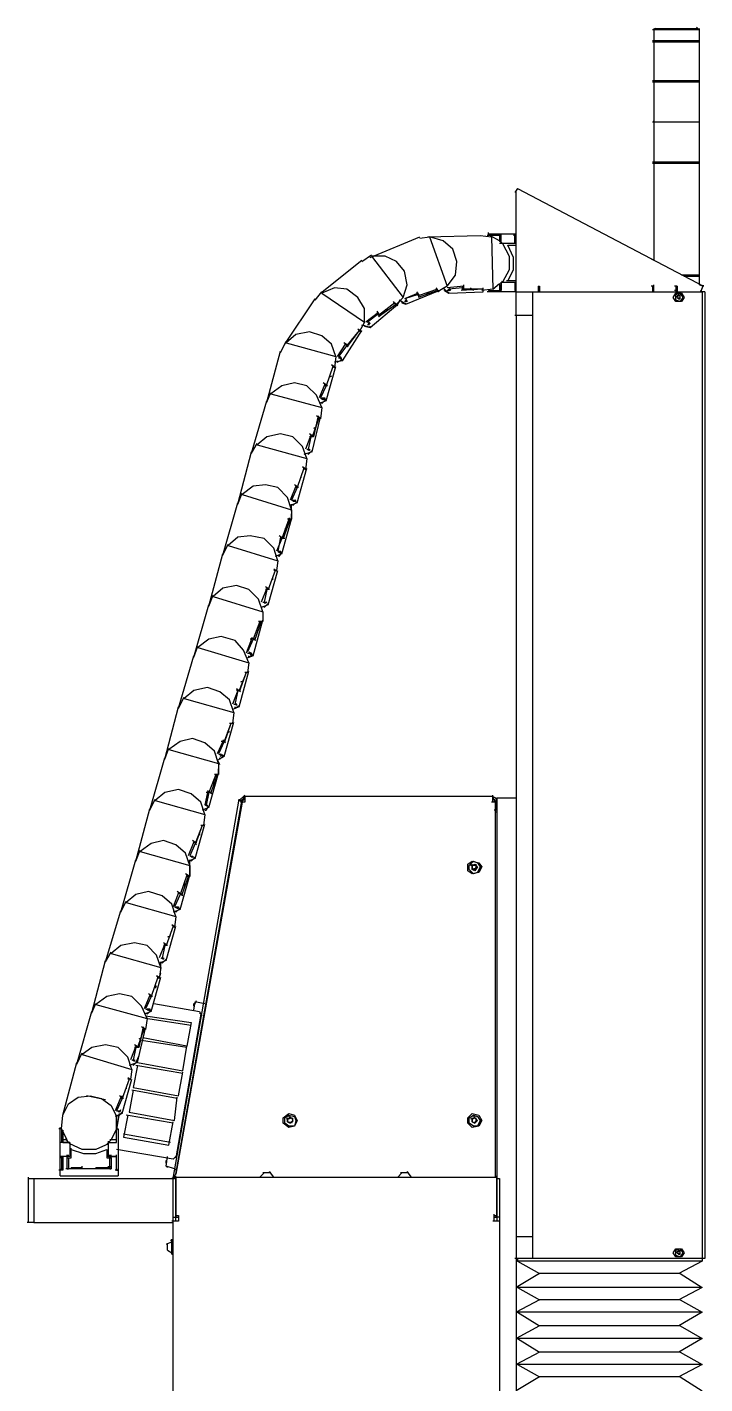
# Model space of a CAD drawing. Header units: inches. Extents: x 13215 to 16529, y 27038 to 34809.
# Drawn here: x 15402 to 15991, y 33630 to 34809 of the extents above; entities that cross this region are included whole.
import ezdxf

# ---------------------------------------------------------------- set-up
doc = ezdxf.new("R2010")
doc.units = ezdxf.units.IN
doc.header["$MEASUREMENT"] = 0
doc.layers.add('MAQUINAS', color=181, linetype='Continuous')

msp = doc.modelspace()

# ---------------------------------------------------------------- linework, layer by layer
at = {"layer": 'MAQUINAS'}
for points in [[(15948.3, 34807.6), (15945.9, 34806.4)], [(15986.7, 34806.4), (15945.9, 34806.4)], [(15947.1, 34806.4), (15947.1, 34796.8)], [(15948.3, 34807.6), (15985.5, 34807.6)], [(15986.7, 34806.4), (15984.3, 34808.8)], [(15986.7, 34796.8), (15986.7, 34807.6)], [(15986.7, 34796.8), (15945.9, 34796.8)], [(15986.7, 34795.6), (15945.9, 34795.6)], [(15947.1, 34796.8), (15947.1, 34795.6)], [(15947.1, 34795.6), (15947.1, 34762.1)], [(15986.7, 34795.6), (15986.7, 34798)], [(15986.7, 34762.1), (15986.7, 34796.8)], [(15986.7, 34762.1), (15945.9, 34762.1)], [(15986.7, 34760.9), (15945.9, 34760.9)], [(15947.1, 34762.1), (15947.1, 34760.9)], [(15947.1, 34760.9), (15947.1, 34726.1)], [(15986.7, 34760.9), (15986.7, 34763.2)], [(15986.7, 34726.1), (15986.7, 34762.1)], [(15986.7, 34726.1), (15945.9, 34726.1)], [(15986.7, 34726.1), (15945.9, 34726.1)], [(15947.1, 34726.1), (15947.1, 34727.3)], [(15947.1, 34726.1), (15947.1, 34691.4)], [(15986.7, 34691.4), (15986.7, 34727.3)], [(15986.7, 34726.1), (15986.7, 34727.3)], [(15986.7, 34691.4), (15945.9, 34691.4)], [(15986.7, 34690.2), (15945.9, 34690.2)], [(15947.1, 34691.4), (15947.1, 34690.2)], [(15947.1, 34690.2), (15947.1, 34606.3)], [(15986.7, 34690.2), (15986.7, 34692.6)], [(15986.7, 34593.2), (15986.7, 34691.4)], [(15828.6, 34668.6), (15826.2, 34665)], [(15827.4, 34665), (15827.4, 34666.2)], [(15827.4, 34665), (15827.4, 34666.2)], [(15827.4, 34665), (15827.4, 34666.2)], [(15827.4, 34583.6), (15827.4, 34666.2)], [(15828.6, 34668.6), (15990.3, 34583.6)], [(15750.7, 34626.7), (15796.2, 34627.9)], [(15796.2, 34627.9), (15805.8, 34626.7)], [(15813, 34627.9), (15802.2, 34627.9)], [(15814.2, 34627.9), (15802.2, 34627.9)], [(15803.4, 34627.9), (15803.4, 34630.3)], [(15803.4, 34629.1), (15827.4, 34629.1)], [(15813, 34623.1), (15804.6, 34627.9)], [(15814.2, 34627.9), (15811.8, 34627.9)], [(15813, 34627.9), (15813, 34623.1)], [(15814.2, 34621.9), (15814.2, 34629.1)], [(15814.2, 34620.7), (15814.2, 34629.1)], [(15827.4, 34627.9), (15825, 34627.9)], [(15826.2, 34620.7), (15826.2, 34629.1)], [(15700.4, 34608.7), (15743.5, 34626.7)], [(15743.5, 34625.5), (15751.9, 34626.7)], [(15751.9, 34626.7), (15767.5, 34583.6)], [(15767.5, 34583.6), (15774.7, 34593.2), (15775.9, 34605.1), (15772.3, 34615.9), (15763.9, 34623.1), (15751.9, 34626.7)], [(15805.8, 34626.7), (15807, 34581.2)], [(15815.4, 34620.7), (15813, 34623.1)], [(15813, 34623.1), (15814.2, 34621.9)], [(15826.2, 34620.7), (15813, 34620.7)], [(15827.4, 34620.7), (15814.2, 34620.7)], [(15815.4, 34620.7), (15821.4, 34609.9), (15821.4, 34598), (15815.4, 34587.2)], [(15820.2, 34619.5), (15827.4, 34619.5)], [(15820.2, 34588.4), (15825, 34598), (15825, 34608.7), (15820.2, 34619.5)], [(15657.3, 34577.6), (15693.2, 34606.3)], [(15693.2, 34605.1), (15701.6, 34611.1)], [(15701.6, 34609.9), (15729.1, 34574)], [(15729.1, 34574), (15732.7, 34584.8), (15730.3, 34596.8), (15723.2, 34605.1), (15713.6, 34609.9), (15701.6, 34609.9)], [(15944.7, 34607.5), (15947.1, 34606.3)], [(15986.7, 34593.2), (15971.1, 34593.2)], [(15986.7, 34592), (15973.5, 34592)], [(15986.7, 34592), (15986.7, 34594.4)], [(15986.7, 34584.8), (15986.7, 34593.2)], [(15695.6, 34552.4), (15695.6, 34564.4), (15689.6, 34574), (15680, 34581.2), (15669.3, 34582.4), (15658.5, 34577.6)], [(15759.1, 34581.2), (15742.3, 34575.2)], [(15760.3, 34578.8), (15757.9, 34582.4)], [(15760.3, 34578.8), (15757.9, 34581.2)], [(15767.5, 34583.6), (15759.1, 34578.8)], [(15768.7, 34577.6), (15763.9, 34582.4)], [(15765.1, 34580), (15765.1, 34581.2)], [(15781.9, 34583.6), (15767.5, 34582.4)], [(15780.7, 34582.4), (15768.7, 34581.2)], [(15768.7, 34582.4), (15769.9, 34580)], [(15768.7, 34580), (15768.7, 34581.2)], [(15768.7, 34580), (15768.7, 34581.2)], [(15769.9, 34581.2), (15769.9, 34580)], [(15798.6, 34581.2), (15779.5, 34580)], [(15780.7, 34580), (15780.7, 34583.6)], [(15798.6, 34581.2), (15780.7, 34581.2)], [(15781.9, 34581.2), (15781.9, 34584.8)], [(15790.2, 34580), (15787.8, 34582.4)], [(15807, 34581.2), (15797.4, 34580)], [(15798.6, 34580), (15798.6, 34582.4)], [(15798.6, 34578.8), (15798.6, 34582.4)], [(15798.6, 34580), (15798.6, 34581.2)], [(15807, 34581.2), (15813, 34586)], [(15814.2, 34586), (15811.8, 34584.8)], [(15813, 34584.8), (15813, 34580)], [(15814.2, 34586), (15815.4, 34588.4)], [(15814.2, 34580), (15814.2, 34587.2)], [(15814.2, 34587.2), (15814.2, 34580)], [(15814.2, 34587.2), (15826.2, 34587.2)], [(15815.4, 34587.2), (15827.4, 34587.2)], [(15827.4, 34588.4), (15819, 34588.4)], [(15826.2, 34587.2), (15826.2, 34580)], [(15827.4, 34578.8), (15827.4, 34584.8)], [(15846.5, 34583.6), (15847.7, 34583.6)], [(15846.5, 34583.6), (15846.5, 34578.8)], [(15847.7, 34583.6), (15847.7, 34578.8)], [(15947.1, 34583.6), (15944.7, 34583.6)], [(15945.9, 34583.6), (15945.9, 34578.8)], [(15947.1, 34578.8), (15947.1, 34584.8)], [(15967.5, 34583.6), (15965.1, 34583.6)], [(15966.3, 34583.6), (15966.3, 34578.8)], [(15967.5, 34583.6), (15967.5, 34578.8)], [(15986.7, 34584.8), (15990.3, 34583.6)], [(15987.9, 34578.8), (15990.3, 34584.8)], [(15626.1, 34533.3), (15652.5, 34572.8)], [(15652.5, 34571.6), (15658.5, 34578.8)], [(15658.5, 34577.6), (15695.6, 34552.4)], [(15722, 34569.2), (15707.6, 34558.4)], [(15723.2, 34566.8), (15720.8, 34570.4)], [(15729.1, 34574), (15722, 34566.8)], [(15724.4, 34566.8), (15722, 34569.2)], [(15723.2, 34566.8), (15726.8, 34571.6)], [(15731.5, 34568), (15725.6, 34571.6)], [(15728, 34570.4), (15728, 34569.2)], [(15728, 34569.2), (15731.5, 34568)], [(15742.3, 34577.6), (15730.3, 34572.8)], [(15742.3, 34576.4), (15730.3, 34572.8)], [(15732.7, 34570.4), (15730.3, 34570.4)], [(15731.5, 34568), (15760.3, 34580)], [(15731.5, 34572.8), (15732.7, 34570.4)], [(15731.5, 34572.8), (15731.5, 34571.6)], [(15731.5, 34570.4), (15731.5, 34571.6)], [(15731.5, 34571.6), (15731.5, 34570.4)], [(15731.5, 34570.4), (15731.5, 34571.6)], [(15731.5, 34568), (15731.5, 34569.2)], [(15743.5, 34575.2), (15741.1, 34578.8)], [(15743.5, 34574), (15741.1, 34577.6)], [(15759.1, 34580), (15742.3, 34574)], [(15751.9, 34577.6), (15749.5, 34577.6)], [(15765.1, 34580), (15768.7, 34577.6)], [(15769.9, 34580), (15767.5, 34580)], [(15769.9, 34580), (15767.5, 34580)], [(15768.7, 34577.6), (15768.7, 34578.8)], [(15768.7, 34577.6), (15798.6, 34578.8)], [(15827.4, 34578.8), (15802.2, 34578.8)], [(15803.4, 34580), (15813, 34580)], [(15803.4, 34580), (15814.2, 34580)], [(15803.4, 34580), (15803.4, 34578.8)], [(15813, 34580), (15814.2, 34580)], [(15826.2, 34580), (15827.4, 34580)], [(15827.4, 34558.4), (15827.4, 34580)], [(15827.4, 34578.8), (15839.3, 34578.8)], [(15839.3, 34578.8), (15989.1, 34578.8)], [(15839.3, 34578.8), (15841.7, 34578.8)], [(15841.7, 34578.8), (15841.7, 34558.4)], [(15847.7, 34578.8), (15945.9, 34578.8)], [(15973.5, 34574), (15971.1, 34570.4), (15966.3, 34570.4), (15963.9, 34574), (15966.3, 34577.6), (15971.1, 34577.6), (15973.5, 34574)], [(15967.5, 34580), (15965.1, 34580)], [(15966.3, 34580), (15967.5, 34580)], [(15972.3, 34574), (15969.9, 34570.4), (15966.3, 34571.6), (15966.3, 34576.4), (15969.9, 34577.6), (15972.3, 34574)], [(15968.7, 34575.2), (15966.3, 34574)], [(15968.7, 34575.2), (15966.3, 34574)], [(15967.5, 34578.8), (15987.9, 34578.8)], [(15967.5, 34574), (15967.5, 34575.2)], [(15969.9, 34575.2), (15967.5, 34575.2)], [(15969.9, 34575.2), (15967.5, 34575.2)], [(15967.5, 34574), (15968.7, 34572.8)], [(15967.5, 34574), (15968.7, 34572.8)], [(15968.7, 34575.2), (15968.7, 34576.4)], [(15968.7, 34572.8), (15968.7, 34574)], [(15968.7, 34572.8), (15969.9, 34572.8)], [(15968.7, 34572.8), (15969.9, 34572.8)], [(15969.9, 34575.2), (15969.9, 34576.4)], [(15969.9, 34574), (15969.9, 34576.4)], [(15969.9, 34574), (15969.9, 34576.4)], [(15969.9, 34574), (15969.9, 34575.2)], [(15969.9, 34572.8), (15969.9, 34575.2)], [(15969.9, 34572.8), (15969.9, 34575.2)], [(15969.9, 34572.8), (15969.9, 34574)], [(15987.9, 34578.8), (15987.9, 34580)], [(15991.5, 34578.8), (15987.9, 34578.8)], [(15989.1, 34578.8), (15989.1, 33739.2)], [(15989.1, 34578.8), (15989.1, 33739.2)], [(15991.5, 34578.8), (15991.5, 33739.2)], [(15707.6, 34560.8), (15696.8, 34552.4)], [(15707.6, 34559.6), (15698, 34552.4)], [(15700.4, 34547.7), (15724.4, 34568)], [(15708.8, 34558.4), (15706.4, 34562)], [(15708.8, 34557.2), (15706.4, 34560.8)], [(15723.2, 34568), (15707.6, 34557.2)], [(15716, 34563.2), (15713.6, 34563.2)], [(15714.8, 34563.2), (15716, 34563.2)], [(15841.7, 34558.4), (15826.2, 34558.4)], [(15827.4, 34558.4), (15827.4, 34139.2)], [(15841.7, 34558.4), (15841.7, 33758.3)], [(15676.4, 34518.9), (15693.2, 34545.3)], [(15690.8, 34545.3), (15680, 34532.1)], [(15690.8, 34545.3), (15680, 34530.9)], [(15692, 34544.1), (15689.6, 34546.5)], [(15693.2, 34544.1), (15689.6, 34546.5)], [(15695.6, 34552.4), (15690.8, 34544.1)], [(15700.4, 34547.7), (15693.2, 34550)], [(15695.6, 34548.9), (15695.6, 34550)], [(15695.6, 34548.9), (15700.4, 34547.7)], [(15698, 34552.4), (15699.2, 34551.2)], [(15700.4, 34551.2), (15698, 34550)], [(15699.2, 34552.4), (15700.4, 34551.2)], [(15699.2, 34550), (15699.2, 34551.2)], [(15699.2, 34551.2), (15699.2, 34550)], [(15699.2, 34550), (15699.2, 34551.2)], [(15700.4, 34547.7), (15700.4, 34548.9)], [(15622.5, 34526.1), (15627.3, 34535.7)], [(15670.5, 34522.5), (15666.9, 34533.3), (15658.5, 34540.5), (15647.7, 34544.1), (15635.7, 34541.7), (15627.3, 34534.5)], [(15627.3, 34534.5), (15670.5, 34522.5)], [(15678.8, 34533.3), (15671.7, 34522.5)], [(15681.2, 34532.1), (15677.6, 34534.5)], [(15681.2, 34530.9), (15678.8, 34533.3)], [(15687.2, 34539.3), (15684.8, 34538.1)], [(15610.6, 34483), (15622.5, 34527.3)], [(15670.5, 34522.5), (15669.3, 34512.9)], [(15680, 34532.1), (15672.9, 34522.5)], [(15672.9, 34522.5), (15674.1, 34521.3)], [(15675.2, 34521.3), (15672.9, 34521.3)], [(15674.1, 34522.5), (15675.2, 34521.3)], [(15674.1, 34521.3), (15674.1, 34522.5)], [(15674.1, 34521.3), (15675.2, 34520.1)], [(15675.2, 34521.3), (15675.2, 34520.1)], [(15668.1, 34514.1), (15662.1, 34497.3)], [(15662.1, 34484.2), (15670.5, 34514.1)], [(15668.1, 34514.1), (15662.1, 34497.3)], [(15669.3, 34512.9), (15666.9, 34515.3)], [(15670.5, 34512.9), (15666.9, 34515.3)], [(15676.4, 34518.9), (15669.3, 34517.7)], [(15671.7, 34517.7), (15676.4, 34520.1)], [(15671.7, 34518.9), (15671.7, 34517.7)], [(15676.4, 34518.9), (15676.4, 34520.1)], [(15658.5, 34478.2), (15653.7, 34489), (15645.3, 34497.3), (15634.5, 34499.7), (15623.7, 34497.3), (15614.2, 34490.2)], [(15660.9, 34498.5), (15656.1, 34486.6)], [(15663.3, 34497.3), (15659.7, 34499.7)], [(15666.9, 34505.7), (15664.5, 34504.5)], [(15610.6, 34483), (15614.2, 34491.4)], [(15614.2, 34490.2), (15658.5, 34478.2)], [(15662.1, 34497.3), (15657.3, 34486.6)], [(15657.3, 34486.6), (15659.7, 34485.4)], [(15658.5, 34486.6), (15660.9, 34486.6)], [(15659.7, 34485.4), (15659.7, 34486.6)], [(15663.3, 34497.3), (15660.9, 34497.3)], [(15660.9, 34486.6), (15660.9, 34485.4)], [(15597.4, 34438.7), (15610.6, 34484.2)], [(15662.1, 34484.2), (15656.1, 34481.8)], [(15658.5, 34478.2), (15657.3, 34468.6)], [(15658.5, 34481.8), (15662.1, 34485.4)], [(15660.9, 34485.4), (15658.5, 34485.4)], [(15658.5, 34481.8), (15658.5, 34483)], [(15659.7, 34485.4), (15660.9, 34485.4)], [(15662.1, 34484.2), (15662.1, 34485.4)], [(15650.1, 34439.9), (15657.3, 34469.8)], [(15656.1, 34469.8), (15650.1, 34453)], [(15654.9, 34469.8), (15651.3, 34453)], [(15657.3, 34468.6), (15653.7, 34471)], [(15657.3, 34468.6), (15654.9, 34471)], [(15645.3, 34433.9), (15641.7, 34444.6), (15633.3, 34453), (15622.5, 34455.4), (15610.6, 34453), (15602.2, 34445.8)], [(15648.9, 34454.2), (15644.1, 34442.2)], [(15648.9, 34453), (15646.5, 34442.2)], [(15651.3, 34453), (15647.7, 34455.4)], [(15651.3, 34453), (15647.7, 34453)], [(15653.7, 34461.4), (15651.3, 34460.2)], [(15585.4, 34394.3), (15597.4, 34439.9)], [(15597.4, 34438.7), (15602.2, 34447)], [(15602.2, 34445.8), (15645.3, 34433.9)], [(15650.1, 34439.9), (15642.9, 34437.5)], [(15645.3, 34442.2), (15647.7, 34441.1)], [(15646.5, 34442.2), (15647.7, 34442.2)], [(15646.5, 34437.5), (15650.1, 34441.1)], [(15647.7, 34441.1), (15647.7, 34442.2)], [(15647.7, 34441.1), (15647.7, 34442.2)], [(15647.7, 34442.2), (15647.7, 34441.1)], [(15647.7, 34441.1), (15647.7, 34442.2)], [(15650.1, 34439.9), (15650.1, 34441.1)], [(15645.3, 34433.9), (15644.1, 34424.3)], [(15646.5, 34438.7), (15646.5, 34437.5)], [(15642.9, 34425.5), (15636.9, 34408.7)], [(15636.9, 34395.5), (15645.3, 34425.5)], [(15642.9, 34425.5), (15636.9, 34408.7)], [(15640.5, 34417.1), (15640.5, 34418.3)], [(15644.1, 34424.3), (15641.7, 34426.7)], [(15645.3, 34424.3), (15641.7, 34426.7)], [(15585.4, 34394.3), (15589, 34403.9)], [(15632.1, 34389.5), (15628.5, 34400.3), (15620.2, 34408.7), (15609.4, 34411.1), (15598.6, 34409.9), (15589, 34402.7)], [(15635.7, 34409.9), (15630.9, 34397.9)], [(15636.9, 34408.7), (15632.1, 34397.9)], [(15638.1, 34408.7), (15634.5, 34411.1)], [(15638.1, 34408.7), (15635.7, 34408.7)], [(15572.2, 34350), (15585.4, 34395.5)], [(15589, 34402.7), (15632.1, 34389.5)], [(15636.9, 34395.5), (15630.9, 34393.1)], [(15632.1, 34397.9), (15634.5, 34397.9)], [(15632.1, 34388.3), (15632.1, 34394.3)], [(15633.3, 34397.9), (15635.7, 34397.9)], [(15635.7, 34397.9), (15633.3, 34396.7)], [(15633.3, 34393.1), (15636.9, 34396.7)], [(15635.7, 34396.7), (15633.3, 34396.7)], [(15633.3, 34394.3), (15633.3, 34393.1)], [(15634.5, 34396.7), (15634.5, 34397.9)], [(15634.5, 34397.9), (15634.5, 34396.7)], [(15636.9, 34395.5), (15636.9, 34396.7)], [(15629.7, 34381.2), (15623.7, 34364.4)], [(15623.7, 34351.2), (15632.1, 34381.2)], [(15630.9, 34381.2), (15624.9, 34364.4)], [(15632.1, 34381.2), (15628.5, 34381.2)], [(15632.1, 34380), (15629.7, 34382.4)], [(15632.1, 34389.5), (15632.1, 34381.2)], [(15632.1, 34381.2), (15632.1, 34386)], [(15628.5, 34374), (15626.1, 34372.8)], [(15627.3, 34372.8), (15628.5, 34375.2)], [(15572.2, 34350), (15577, 34359.6)], [(15620.2, 34345.2), (15616.6, 34356), (15608.2, 34364.4), (15596.2, 34366.8), (15585.4, 34365.6), (15577, 34358.4)], [(15577, 34358.4), (15620.2, 34345.2)], [(15623.7, 34364.4), (15619, 34353.6)], [(15622.5, 34365.6), (15620.2, 34353.6)], [(15624.9, 34364.4), (15621.4, 34366.8)], [(15626.1, 34364.4), (15622.5, 34364.4)], [(15560.3, 34305.7), (15572.2, 34351.2)], [(15623.7, 34351.2), (15617.8, 34348.8)], [(15620.2, 34345.2), (15619, 34336.8)], [(15620.2, 34353.6), (15622.5, 34353.6)], [(15622.5, 34353.6), (15620.2, 34352.4)], [(15620.2, 34353.6), (15622.5, 34353.6)], [(15620.2, 34350), (15621.4, 34348.8)], [(15621.4, 34352.4), (15622.5, 34352.4)], [(15621.4, 34348.8), (15623.7, 34352.4)], [(15622.5, 34353.6), (15622.5, 34352.4)], [(15622.5, 34352.4), (15622.5, 34353.6)], [(15623.7, 34351.2), (15623.7, 34352.4)], [(15617.8, 34336.8), (15611.8, 34320.1)], [(15611.8, 34306.9), (15620.2, 34336.8)], [(15617.8, 34336.8), (15611.8, 34320.1)], [(15620.2, 34335.6), (15616.6, 34338)], [(15619, 34336.8), (15616.6, 34336.8)], [(15607, 34300.9), (15603.4, 34311.7), (15595, 34320.1), (15584.2, 34323.7), (15572.2, 34321.3), (15563.9, 34314.1)], [(15610.6, 34321.3), (15605.8, 34309.3)], [(15613, 34320.1), (15609.4, 34322.5)], [(15615.4, 34329.7), (15615.4, 34328.5)], [(15560.3, 34305.7), (15563.9, 34315.3)], [(15563.9, 34314.1), (15607, 34300.9)], [(15607, 34309.3), (15609.4, 34309.3)], [(15610.6, 34320.1), (15608.2, 34309.3)], [(15608.2, 34309.3), (15610.6, 34309.3)], [(15610.6, 34309.3), (15608.2, 34308.1)], [(15613, 34320.1), (15609.4, 34320.1)], [(15609.4, 34308.1), (15609.4, 34309.3)], [(15609.4, 34309.3), (15609.4, 34308.1)], [(15609.4, 34308.1), (15609.4, 34309.3)], [(15547.1, 34261.4), (15560.3, 34306.9)], [(15611.8, 34306.9), (15605.8, 34304.5)], [(15607, 34300.9), (15607, 34292.5)], [(15608.2, 34304.5), (15611.8, 34308.1)], [(15608.2, 34305.7), (15608.2, 34304.5)], [(15611.8, 34306.9), (15611.8, 34308.1)], [(15598.6, 34262.6), (15607, 34293.7)], [(15604.6, 34292.5), (15598.6, 34277)], [(15605.8, 34292.5), (15599.8, 34275.8)], [(15607, 34292.5), (15603.4, 34292.5)], [(15607, 34292.5), (15604.6, 34292.5)], [(15595, 34256.6), (15590.2, 34267.4), (15583, 34275.8), (15571, 34279.4), (15560.3, 34277), (15550.7, 34269.8)], [(15597.4, 34277), (15592.6, 34265)], [(15598.6, 34277), (15593.8, 34266.2)], [(15599.8, 34277), (15596.2, 34277)], [(15601, 34275.8), (15597.4, 34278.2)], [(15603.4, 34285.3), (15601, 34284.1)], [(15533.9, 34217.1), (15547.1, 34262.6)], [(15547.1, 34261.4), (15550.7, 34271)], [(15550.7, 34269.8), (15595, 34256.6)], [(15598.6, 34262.6), (15592.6, 34260.2)], [(15593.8, 34265), (15596.2, 34265)], [(15595, 34266.2), (15597.4, 34265)], [(15595, 34261.4), (15598.6, 34263.8)], [(15595, 34261.4), (15595, 34262.6)], [(15596.2, 34265), (15596.2, 34263.8)], [(15596.2, 34263.8), (15597.4, 34263.8)], [(15597.4, 34265), (15597.4, 34263.8)], [(15597.4, 34263.8), (15597.4, 34265)], [(15598.6, 34262.6), (15598.6, 34263.8)], [(15595, 34256.6), (15593.8, 34248.2)], [(15586.6, 34218.3), (15595, 34249.4)], [(15592.6, 34248.2), (15586.6, 34232.6)], [(15592.6, 34248.2), (15586.6, 34231.4)], [(15590.2, 34241), (15587.8, 34239.8)], [(15593.8, 34248.2), (15591.4, 34248.2)], [(15595, 34248.2), (15591.4, 34248.2)], [(15533.9, 34217.1), (15538.7, 34226.7)], [(15581.8, 34213.5), (15578.2, 34224.3), (15569.8, 34231.4), (15559.1, 34235), (15547.1, 34232.6), (15538.7, 34225.5)], [(15585.4, 34232.6), (15580.6, 34220.7)], [(15585.4, 34232.6), (15583, 34221.9)], [(15587.8, 34231.4), (15584.2, 34233.8)], [(15587.8, 34232.6), (15584.2, 34232.6)], [(15521.9, 34172.8), (15533.9, 34218.3)], [(15538.7, 34225.5), (15581.8, 34213.5)], [(15586.6, 34218.3), (15580.6, 34215.9)], [(15581.8, 34220.7), (15584.2, 34220.7)], [(15583, 34221.9), (15584.2, 34220.7)], [(15583, 34217.1), (15586.6, 34219.5)], [(15583, 34217.1), (15583, 34218.3)], [(15584.2, 34219.5), (15584.2, 34220.7)], [(15584.2, 34220.7), (15584.2, 34219.5)], [(15584.2, 34220.7), (15584.2, 34219.5)], [(15584.2, 34220.7), (15584.2, 34219.5)], [(15586.6, 34218.3), (15586.6, 34219.5)], [(15573.4, 34175.1), (15581.8, 34205.1)], [(15579.4, 34203.9), (15573.4, 34188.3)], [(15579.4, 34203.9), (15573.4, 34187.1)], [(15580.6, 34203.9), (15578.2, 34203.9)], [(15581.8, 34203.9), (15578.2, 34203.9)], [(15581.8, 34213.5), (15580.6, 34203.9)], [(15578.2, 34196.7), (15575.8, 34195.5)], [(15521.9, 34172.8), (15525.5, 34182.3)], [(15568.6, 34169.2), (15565.1, 34179.9), (15556.7, 34187.1), (15545.9, 34190.7), (15535.1, 34188.3), (15525.5, 34181.1)], [(15525.5, 34181.1), (15568.6, 34169.2)], [(15572.2, 34188.3), (15567.5, 34177.5)], [(15573.4, 34188.3), (15568.6, 34177.5)], [(15574.6, 34188.3), (15571, 34188.3)], [(15574.6, 34187.1), (15572.2, 34189.5)], [(15508.8, 34128.4), (15521.9, 34174)], [(15573.4, 34175.1), (15567.5, 34171.6)], [(15569.8, 34168), (15567.5, 34172.8)], [(15568.6, 34177.5), (15571, 34176.3)], [(15568.6, 34169.2), (15568.6, 34159.6)], [(15569.8, 34177.5), (15572.2, 34176.3)], [(15569.8, 34172.8), (15573.4, 34176.3)], [(15572.2, 34176.3), (15569.8, 34175.1)], [(15569.8, 34172.8), (15569.8, 34174)], [(15571, 34176.3), (15571, 34177.5)], [(15571, 34176.3), (15572.2, 34175.1)], [(15572.2, 34176.3), (15572.2, 34175.1)], [(15573.4, 34175.1), (15573.4, 34176.3)], [(15560.3, 34130.8), (15568.6, 34160.8)], [(15566.3, 34159.6), (15560.3, 34144)], [(15567.5, 34159.6), (15561.5, 34142.8)], [(15568.6, 34159.6), (15565.1, 34159.6)], [(15568.6, 34159.6), (15566.3, 34159.6)], [(15568.6, 34159.6), (15568.6, 34164.4)], [(15556.7, 34124.8), (15553.1, 34135.6), (15544.7, 34142.8), (15533.9, 34146.4), (15521.9, 34144), (15513.6, 34136.8)], [(15562.7, 34142.8), (15559.1, 34145.2)], [(15565.1, 34152.4), (15562.7, 34151.2)], [(15563.9, 34151.2), (15565.1, 34153.6)], [(15508.8, 34128.4), (15513.6, 34138)], [(15513.6, 34136.8), (15556.7, 34124.8)], [(15529.1, 33808.6), (15586.6, 34138)], [(15531.5, 33812.2), (15589, 34138)], [(15589, 34135.6), (15531.5, 33812.2)], [(15559.1, 34144), (15556.7, 34133.2)], [(15556.7, 34133.2), (15559.1, 34132)], [(15560.3, 34144), (15557.9, 34133.2)], [(15561.5, 34144), (15557.9, 34144)], [(15557.9, 34133.2), (15559.1, 34132)], [(15559.1, 34132), (15559.1, 34133.2)], [(15559.1, 34132), (15559.1, 34133.2)], [(15559.1, 34132), (15559.1, 34133.2)], [(15559.1, 34132), (15559.1, 34133.2)], [(15586.6, 34136.8), (15591.4, 34141.6)], [(15586.6, 34136.8), (15589, 34136.8)], [(15591.4, 34138), (15587.8, 34135.6)], [(15591.4, 34135.6), (15587.8, 34135.6)], [(15589, 34136.8), (15591.4, 34140.4)], [(15589, 34135.6), (15589, 34136.8)], [(15807, 34140.4), (15590.2, 34140.4)], [(15591.4, 34140.4), (15591.4, 34135.6)], [(15809.4, 34135.6), (15805.8, 34135.6)], [(15807, 34135.6), (15807, 34141.6)], [(15807, 34140.4), (15809.4, 34139.2), (15810.6, 34135.6)], [(15807, 34139.2), (15809.4, 34135.6)], [(15808.2, 34138), (15808.2, 34135.6)], [(15810.6, 34135.6), (15808.2, 34135.6)], [(15809.4, 33812.2), (15809.4, 34136.8)], [(15809.4, 34135.6), (15809.4, 34128.4)], [(15810.6, 34139.2), (15815.4, 34139.2)], [(15810.6, 34139.2), (15810.6, 34135.6)], [(15810.6, 34135.6), (15810.6, 34128.4)], [(15815.4, 34139.2), (15822.6, 34139.2)], [(15822.6, 34139.2), (15827.4, 34139.2)], [(15827.4, 34139.2), (15827.4, 33539.1)], [(15496.8, 34084.1), (15508.8, 34129.6)], [(15560.3, 34130.8), (15554.3, 34128.4)], [(15556.7, 34124.8), (15555.5, 34115.3)], [(15556.7, 34128.4), (15557.9, 34128.4)], [(15557.9, 34128.4), (15560.3, 34132)], [(15560.3, 34130.8), (15560.3, 34132)], [(15810.6, 34128.4), (15808.2, 34128.4)], [(15809.4, 34127.2), (15810.6, 34127.2)], [(15810.6, 34128.4), (15810.6, 34127.2)], [(15810.6, 34127.2), (15810.6, 33808.6)], [(15548.3, 34086.5), (15556.7, 34116.5)], [(15554.3, 34115.3), (15548.3, 34099.7)], [(15554.3, 34115.3), (15548.3, 34098.5)], [(15555.5, 34115.3), (15553.1, 34115.3)], [(15556.7, 34115.3), (15553.1, 34115.3)], [(15543.5, 34080.5), (15539.9, 34091.3), (15531.5, 34098.5), (15520.7, 34102.1), (15510, 34099.7), (15500.4, 34092.5)], [(15547.1, 34100.9), (15542.3, 34088.9)], [(15548.3, 34099.7), (15543.5, 34088.9)], [(15549.5, 34099.7), (15545.9, 34102.1)], [(15549.5, 34098.5), (15547.1, 34100.9)], [(15551.9, 34108.1), (15551.9, 34106.9)], [(15483.6, 34039.8), (15496.8, 34085.3)], [(15496.8, 34084.1), (15500.4, 34093.7)], [(15500.4, 34092.5), (15543.5, 34080.5)], [(15548.3, 34086.5), (15542.3, 34084.1)], [(15543.5, 34088.9), (15545.9, 34087.7)], [(15543.5, 34070.9), (15543.5, 34085.3)], [(15544.7, 34088.9), (15547.1, 34087.7)], [(15547.1, 34087.7), (15544.7, 34087.7)], [(15544.7, 34084.1), (15548.3, 34087.7)], [(15544.7, 34084.1), (15544.7, 34085.3)], [(15545.9, 34087.7), (15545.9, 34088.9)], [(15545.9, 34087.7), (15545.9, 34088.9)], [(15545.9, 34087.7), (15545.9, 34088.9)], [(15548.3, 34086.5), (15548.3, 34087.7)], [(15543.5, 34070.9), (15539.9, 34073.3)], [(15543.5, 34080.5), (15543.5, 34070.9)], [(15797.4, 34079.3), (15795, 34074.5), (15789, 34073.3), (15785.4, 34075.7), (15785.4, 34081.7), (15789, 34084.1), (15795, 34082.9), (15797.4, 34079.3)], [(15796.2, 34079.3), (15793.8, 34074.5), (15790.2, 34073.3), (15786.6, 34076.9), (15786.6, 34080.5), (15790.2, 34084.1), (15793.8, 34082.9), (15796.2, 34079.3)], [(15791.4, 34080.5), (15787.8, 34080.5)], [(15791.4, 34080.5), (15787.8, 34080.5)], [(15789, 34080.5), (15789, 34081.7)], [(15793.8, 34079.3), (15791.4, 34075.7), (15789, 34076.9), (15789, 34080.5), (15791.4, 34081.7), (15793.8, 34079.3)], [(15789, 34080.5), (15789, 34078.1)], [(15789, 34080.5), (15789, 34078.1)], [(15789, 34078.1), (15789, 34079.3)], [(15789, 34078.1), (15791.4, 34076.9)], [(15789, 34078.1), (15791.4, 34076.9)], [(15792.6, 34080.5), (15790.2, 34080.5)], [(15792.6, 34080.5), (15790.2, 34080.5)], [(15791.4, 34080.5), (15791.4, 34081.7)], [(15791.4, 34076.9), (15792.6, 34079.3)], [(15791.4, 34076.9), (15792.6, 34079.3)], [(15791.4, 34076.9), (15791.4, 34078.1)], [(15792.6, 34080.5), (15792.6, 34081.7)], [(15792.6, 34078.1), (15792.6, 34081.7)], [(15792.6, 34078.1), (15792.6, 34081.7)], [(15792.6, 34078.1), (15792.6, 34079.3)], [(15541.1, 34072.1), (15535.1, 34055.4)], [(15535.1, 34042.2), (15543.5, 34072.1)], [(15542.3, 34070.9), (15536.3, 34054.2)], [(15539.9, 34063.8), (15537.5, 34062.6)], [(15538.7, 34062.6), (15539.9, 34065)], [(15543.5, 34070.9), (15541.1, 34070.9)], [(15531.5, 34036.2), (15527.9, 34047), (15519.5, 34054.2), (15507.6, 34057.8), (15496.8, 34055.4), (15488.4, 34048.2)], [(15533.9, 34056.6), (15529.1, 34044.6)], [(15535.1, 34055.4), (15530.3, 34044.6)], [(15536.3, 34055.4), (15532.7, 34057.8)], [(15537.5, 34054.2), (15533.9, 34056.6)], [(15470.4, 33996.7), (15483.6, 34041)], [(15483.6, 34039.8), (15488.4, 34049.4)], [(15488.4, 34048.2), (15531.5, 34036.2)], [(15535.1, 34042.2), (15529.1, 34039.8)], [(15530.3, 34044.6), (15532.7, 34043.4)], [(15531.5, 34044.6), (15533.9, 34044.6)], [(15531.5, 34039.8), (15535.1, 34043.4)], [(15531.5, 34039.8), (15531.5, 34041)], [(15532.7, 34043.4), (15532.7, 34044.6)], [(15532.7, 34043.4), (15533.9, 34043.4)], [(15533.9, 34044.6), (15533.9, 34043.4)], [(15533.9, 34043.4), (15533.9, 34044.6)], [(15535.1, 34042.2), (15535.1, 34043.4)], [(15529.1, 34027.8), (15523.1, 34011.1)], [(15523.1, 33997.9), (15531.5, 34027.8)], [(15529.1, 34027.8), (15523.1, 34011.1)], [(15530.3, 34026.6), (15527.9, 34029)], [(15531.5, 34026.6), (15527.9, 34029)], [(15531.5, 34036.2), (15530.3, 34026.6)], [(15526.7, 34019.4), (15524.3, 34018.2)], [(15470.4, 33996.7), (15475.2, 34005.1)], [(15518.3, 33991.9), (15514.7, 34002.7), (15506.4, 34011.1), (15495.6, 34013.4), (15483.6, 34011.1), (15475.2, 34003.9)], [(15475.2, 34003.9), (15518.3, 33991.9)], [(15521.9, 34012.3), (15517.1, 34000.3)], [(15521.9, 34011.1), (15519.5, 34000.3)], [(15524.3, 34011.1), (15520.7, 34013.4)], [(15524.3, 34011.1), (15520.7, 34011.1)], [(15458.5, 33952.4), (15470.4, 33997.9)], [(15523.1, 33997.9), (15517.1, 33995.5)], [(15518.3, 33991.9), (15517.1, 33982.3)], [(15518.3, 34000.3), (15520.7, 33999.1)], [(15518.3, 33990.7), (15518.3, 33996.7)], [(15519.5, 34000.3), (15520.7, 34000.3)], [(15519.5, 33995.5), (15523.1, 33999.1)], [(15519.5, 33995.5), (15519.5, 33996.7)], [(15520.7, 33999.1), (15520.7, 34000.3)], [(15520.7, 33999.1), (15520.7, 34000.3)], [(15520.7, 34000.3), (15520.7, 33999.1)], [(15520.7, 33999.1), (15520.7, 34000.3)], [(15523.1, 33997.9), (15523.1, 33999.1)], [(15515.9, 33983.5), (15510, 33966.7)], [(15510, 33953.6), (15518.3, 33983.5)], [(15515.9, 33983.5), (15510, 33966.7)], [(15517.1, 33982.3), (15514.7, 33984.7)], [(15518.3, 33982.3), (15514.7, 33984.7)], [(15517.1, 33982.3), (15518.3, 33987.1)], [(15506.4, 33947.6), (15501.6, 33958.4), (15493.2, 33966.7), (15482.4, 33969.1), (15471.6, 33966.7), (15462, 33959.6)], [(15508.8, 33967.9), (15504, 33956)], [(15511.2, 33966.7), (15507.6, 33969.1)], [(15514.7, 33975.1), (15512.4, 33973.9)], [(15513.6, 33973.9), (15514.7, 33976.3)], [(15458.5, 33952.4), (15462, 33960.7)], [(15462, 33959.6), (15506.4, 33947.6)], [(15510, 33966.7), (15505.2, 33956)], [(15505.2, 33956), (15507.6, 33954.8)], [(15506.4, 33956), (15508.8, 33956)], [(15507.6, 33960.7), (15507.6, 33961.9)], [(15507.6, 33954.8), (15507.6, 33956)], [(15511.2, 33966.7), (15508.8, 33966.7)], [(15508.8, 33956), (15508.8, 33954.8)], [(15512.4, 33960.7), (15551.9, 33953.6)], [(15547.1, 33954.8), (15548.3, 33961.9)], [(15547.1, 33958.4), (15547.1, 33960.7)], [(15548.3, 33960.7), (15549.5, 33963.1)], [(15549.5, 33961.9), (15556.7, 33960.7)], [(15557.9, 33960.7), (15557.9, 33961.9)], [(15445.3, 33908), (15458.5, 33953.6)], [(15510, 33953.6), (15504, 33951.2)], [(15505.2, 33950), (15544.7, 33944)], [(15506.4, 33947.6), (15505.2, 33938)], [(15544.7, 33941.6), (15505.2, 33947.6)], [(15506.4, 33951.2), (15510, 33954.8)], [(15508.8, 33954.8), (15506.4, 33954.8)], [(15506.4, 33951.2), (15506.4, 33952.4)], [(15507.6, 33954.8), (15508.8, 33954.8)], [(15510, 33953.6), (15510, 33954.8)], [(15553.1, 33951.2), (15531.5, 33826.6)], [(15544.7, 33944), (15541.1, 33923.6)], [(15551.9, 33953.6), (15553.1, 33951.2)], [(15554.3, 33950), (15551.9, 33952.4)], [(15498, 33909.2), (15505.2, 33939.2)], [(15504, 33939.2), (15498, 33922.4)], [(15502.8, 33939.2), (15499.2, 33922.4)], [(15505.2, 33938), (15501.6, 33940.4)], [(15505.2, 33938), (15502.8, 33940.4)], [(15493.2, 33903.3), (15489.6, 33914), (15481.2, 33922.4), (15470.4, 33924.8), (15458.5, 33922.4), (15450.1, 33916.4)], [(15496.8, 33923.6), (15492, 33911.6)], [(15496.8, 33922.4), (15494.4, 33911.6)], [(15499.2, 33922.4), (15495.6, 33924.8)], [(15499.2, 33922.4), (15495.6, 33922.4)], [(15501.6, 33930.8), (15499.2, 33929.6)], [(15541.1, 33922.4), (15501.6, 33928.4)], [(15541.1, 33923.6), (15502.8, 33930.8)], [(15537.5, 33902.1), (15541.1, 33923.6)], [(15433.3, 33863.7), (15445.3, 33909.2)], [(15445.3, 33908), (15450.1, 33917.6)], [(15450.1, 33916.4), (15493.2, 33903.3)], [(15498, 33909.2), (15490.8, 33906.8)], [(15493.2, 33911.6), (15495.6, 33910.4)], [(15494.4, 33911.6), (15495.6, 33911.6)], [(15494.4, 33906.8), (15498, 33910.4)], [(15495.6, 33910.4), (15495.6, 33911.6)], [(15495.6, 33910.4), (15495.6, 33911.6)], [(15495.6, 33911.6), (15495.6, 33910.4)], [(15495.6, 33910.4), (15495.6, 33911.6)], [(15499.2, 33915.2), (15496.8, 33909.2)], [(15498, 33909.2), (15498, 33910.4)], [(15498, 33909.2), (15537.5, 33902.1)], [(15493.2, 33903.3), (15492, 33894.9)], [(15494.4, 33908), (15494.4, 33906.8)], [(15498, 33906.8), (15494.4, 33887.7)], [(15537.5, 33899.7), (15496.8, 33906.8)], [(15533.9, 33880.5), (15537.5, 33900.9)], [(15490.8, 33894.9), (15484.8, 33878.1)], [(15484.8, 33864.9), (15493.2, 33894.9)], [(15490.8, 33894.9), (15484.8, 33878.1)], [(15488.4, 33887.7), (15488.4, 33886.5)], [(15493.2, 33893.7), (15489.6, 33896.1)], [(15492, 33894.9), (15489.6, 33894.9)], [(15494.4, 33885.3), (15490.8, 33866.1)], [(15532.7, 33878.1), (15493.2, 33885.3)], [(15494.4, 33887.7), (15533.9, 33880.5)], [(15433.3, 33863.7), (15438.1, 33873.3), (15446.5, 33879.3), (15457.3, 33880.5), (15466.8, 33878.1), (15475.2, 33872.1), (15480, 33862.5)], [(15470.4, 33876.9), (15453.7, 33880.5)], [(15483.6, 33879.3), (15478.8, 33867.3)], [(15484.8, 33878.1), (15480, 33867.3)], [(15486, 33878.1), (15482.4, 33880.5)], [(15486, 33878.1), (15483.6, 33878.1)], [(15484.8, 33878.1), (15484.8, 33880.5)], [(15530.3, 33858.9), (15532.7, 33879.3)], [(15436.9, 33842.2), (15432.1, 33851.8), (15433.3, 33863.7)], [(15480, 33862.5), (15480, 33851.8), (15475.2, 33842.2)], [(15484.8, 33864.9), (15478.8, 33862.5)], [(15480, 33867.3), (15482.4, 33867.3)], [(15480, 33849.4), (15482.4, 33864.9)], [(15480, 33850.6), (15480, 33863.7)], [(15481.2, 33867.3), (15483.6, 33867.3)], [(15483.6, 33867.3), (15481.2, 33866.1)], [(15481.2, 33862.5), (15484.8, 33866.1)], [(15481.2, 33863.7), (15481.2, 33862.5)], [(15482.4, 33866.1), (15483.6, 33868.5)], [(15482.4, 33866.1), (15482.4, 33867.3)], [(15482.4, 33867.3), (15482.4, 33866.1)], [(15482.4, 33866.1), (15482.4, 33867.3)], [(15484.8, 33864.9), (15484.8, 33866.1)], [(15489.6, 33863.7), (15486, 33844.6)], [(15529.1, 33856.5), (15488.4, 33863.7)], [(15490.8, 33866.1), (15530.3, 33858.9)], [(15636.9, 33858.9), (15634.5, 33854.1), (15629.7, 33852.9), (15624.9, 33856.5), (15624.9, 33861.3), (15629.7, 33864.9), (15634.5, 33863.7), (15636.9, 33858.9)], [(15635.7, 33858.9), (15634.5, 33854.1), (15629.7, 33854.1), (15626.1, 33856.5), (15626.1, 33861.3), (15629.7, 33863.7), (15634.5, 33862.5), (15635.7, 33858.9)], [(15630.9, 33861.3), (15627.3, 33860.1)], [(15630.9, 33861.3), (15627.3, 33860.1)], [(15628.5, 33860.1), (15628.5, 33861.3)], [(15633.3, 33858.9), (15632.1, 33856.5), (15628.5, 33857.7), (15628.5, 33860.1), (15632.1, 33861.3), (15633.3, 33858.9)], [(15633.3, 33860.1), (15629.7, 33862.5)], [(15633.3, 33860.1), (15629.7, 33862.5)], [(15630.9, 33861.3), (15630.9, 33862.5)], [(15633.3, 33860.1), (15633.3, 33861.3)], [(15633.3, 33857.7), (15633.3, 33861.3)], [(15633.3, 33857.7), (15633.3, 33861.3)], [(15797.4, 33858.9), (15795, 33854.1), (15789, 33852.9), (15785.4, 33856.5), (15785.4, 33861.3), (15789, 33864.9), (15795, 33863.7), (15797.4, 33858.9)], [(15796.2, 33858.9), (15793.8, 33854.1), (15790.2, 33854.1), (15786.6, 33856.5), (15786.6, 33861.3), (15790.2, 33863.7), (15793.8, 33862.5), (15796.2, 33858.9)], [(15791.4, 33861.3), (15787.8, 33860.1)], [(15791.4, 33861.3), (15787.8, 33860.1)], [(15789, 33860.1), (15789, 33861.3)], [(15793.8, 33858.9), (15791.4, 33856.5), (15789, 33857.7), (15789, 33860.1), (15791.4, 33861.3), (15793.8, 33858.9)], [(15792.6, 33860.1), (15790.2, 33862.5)], [(15792.6, 33860.1), (15790.2, 33862.5)], [(15791.4, 33861.3), (15791.4, 33862.5)], [(15792.6, 33860.1), (15792.6, 33861.3)], [(15792.6, 33857.7), (15792.6, 33861.3)], [(15792.6, 33857.7), (15792.6, 33861.3)], [(15432.1, 33851.8), (15429.7, 33851.8)], [(15430.9, 33815.8), (15430.9, 33852.9)], [(15432.1, 33851.8), (15432.1, 33839.8)], [(15433.3, 33850.6), (15433.3, 33842.2)], [(15480, 33839.8), (15480, 33852.9)], [(15480, 33842.2), (15480, 33851.8)], [(15480, 33851.8), (15481.2, 33851.8)], [(15481.2, 33851.8), (15481.2, 33815.8)], [(15525.5, 33837.4), (15529.1, 33857.7)], [(15628.5, 33860.1), (15628.5, 33857.7)], [(15628.5, 33860.1), (15628.5, 33857.7)], [(15628.5, 33857.7), (15628.5, 33858.9)], [(15628.5, 33857.7), (15630.9, 33856.5)], [(15628.5, 33857.7), (15630.9, 33856.5)], [(15630.9, 33856.5), (15633.3, 33858.9)], [(15630.9, 33856.5), (15633.3, 33858.9)], [(15630.9, 33856.5), (15630.9, 33857.7)], [(15633.3, 33857.7), (15633.3, 33858.9)], [(15789, 33860.1), (15789, 33857.7)], [(15789, 33860.1), (15789, 33857.7)], [(15789, 33857.7), (15789, 33858.9)], [(15789, 33857.7), (15791.4, 33856.5)], [(15789, 33857.7), (15791.4, 33856.5)], [(15791.4, 33856.5), (15792.6, 33858.9)], [(15791.4, 33856.5), (15792.6, 33858.9)], [(15791.4, 33856.5), (15791.4, 33857.7)], [(15792.6, 33857.7), (15792.6, 33858.9)], [(15439.3, 33839.8), (15430.9, 33839.8)], [(15436.9, 33842.2), (15432.1, 33842.2)], [(15433.3, 33842.2), (15433.3, 33839.8)], [(15433.3, 33839.8), (15438.1, 33839.8)], [(15438.1, 33839.8), (15435.7, 33843.4)], [(15439.3, 33838.6), (15436.9, 33841)], [(15439.3, 33839.8), (15439.3, 33827.8)], [(15472.8, 33838.6), (15462, 33833.8), (15450.1, 33833.8), (15439.3, 33838.6)], [(15439.3, 33838.6), (15439.3, 33827.8)], [(15474, 33839.8), (15471.6, 33838.6)], [(15475.2, 33842.2), (15472.8, 33839.8)], [(15472.8, 33827.8), (15472.8, 33841)], [(15472.8, 33839.8), (15472.8, 33841)], [(15472.8, 33827.8), (15472.8, 33839.8)], [(15472.8, 33839.8), (15480, 33839.8)], [(15472.8, 33839.8), (15474, 33839.8)], [(15480, 33842.2), (15474, 33842.2)], [(15474, 33839.8), (15480, 33839.8)], [(15477.6, 33839.8), (15478.8, 33839.8)], [(15480, 33839.8), (15480, 33843.4)], [(15526.7, 33839.8), (15486, 33847)], [(15486, 33844.6), (15525.5, 33837.4)], [(15439.3, 33827.8), (15430.9, 33827.8)], [(15433.3, 33826.6), (15430.9, 33826.6)], [(15439.3, 33827.8), (15432.1, 33827.8)], [(15432.1, 33827.8), (15432.1, 33815.8)], [(15433.3, 33827.8), (15433.3, 33815.8)], [(15438.1, 33827.8), (15435.7, 33827.8)], [(15436.9, 33827.8), (15436.9, 33829)], [(15436.9, 33817), (15436.9, 33827.8)], [(15436.9, 33817), (15436.9, 33827.8)], [(15436.9, 33826.6), (15436.9, 33827.8)], [(15436.9, 33826.6), (15440.5, 33826.6)], [(15438.1, 33827.8), (15438.1, 33829)], [(15438.1, 33826.6), (15438.1, 33817)], [(15440.5, 33826.6), (15440.5, 33835)], [(15440.5, 33833.8), (15451.3, 33830.2), (15462, 33830.2), (15471.6, 33833.8)], [(15471.6, 33833.8), (15471.6, 33826.6)], [(15480, 33827.8), (15471.6, 33827.8)], [(15471.6, 33826.6), (15475.2, 33826.6)], [(15475.2, 33827.8), (15472.8, 33827.8)], [(15472.8, 33827.8), (15480, 33827.8)], [(15474, 33827.8), (15474, 33829)], [(15474, 33817), (15474, 33827.8)], [(15475.2, 33827.8), (15475.2, 33829)], [(15475.2, 33826.6), (15475.2, 33827.8)], [(15475.2, 33826.6), (15475.2, 33817)], [(15475.2, 33826.6), (15475.2, 33817)], [(15529.1, 33825.4), (15480, 33833.8)], [(15480, 33815.8), (15480, 33829)], [(15480, 33815.8), (15480, 33829)], [(15480, 33826.6), (15480, 33827.8)], [(15523.1, 33819.4), (15524.3, 33827.8)], [(15529.1, 33825.4), (15531.5, 33827.8)], [(15531.5, 33827.8), (15532.7, 33827.8)], [(15433.3, 33815.8), (15429.7, 33815.8)], [(15432.1, 33815.8), (15429.7, 33815.8)], [(15430.9, 33811), (15430.9, 33817)], [(15430.9, 33815.8), (15430.9, 33817)], [(15432.1, 33818.2), (15433.3, 33818.2)], [(15432.1, 33815.8), (15432.1, 33817)], [(15475.2, 33817), (15435.7, 33817)], [(15436.9, 33818.2), (15436.9, 33819.4)], [(15436.9, 33817), (15438.1, 33817)], [(15450.1, 33817), (15439.3, 33817)], [(15440.5, 33818.2), (15450.1, 33818.2)], [(15440.5, 33818.2), (15440.5, 33817)], [(15441.7, 33817), (15441.7, 33818.2)], [(15448.9, 33817), (15448.9, 33818.2)], [(15450.1, 33817), (15450.1, 33819.4)], [(15472.8, 33817), (15460.9, 33817)], [(15462, 33818.2), (15472.8, 33818.2)], [(15462, 33818.2), (15462, 33817)], [(15463.2, 33817), (15463.2, 33818.2)], [(15471.6, 33817), (15471.6, 33818.2)], [(15472.8, 33817), (15472.8, 33819.4)], [(15474, 33817), (15475.2, 33817)], [(15475.2, 33818.2), (15475.2, 33819.4)], [(15481.2, 33815.8), (15478.8, 33815.8)], [(15480, 33818.2), (15480, 33819.4)], [(15480, 33815.8), (15480, 33817)], [(15480, 33815.8), (15481.2, 33815.8)], [(15481.2, 33815.8), (15481.2, 33817)], [(15481.2, 33815.8), (15481.2, 33811)], [(15523.1, 33821.8), (15523.1, 33824.2)], [(15530.3, 33817), (15523.1, 33819.4)], [(15523.1, 33819.4), (15524.3, 33818.2)], [(15531.5, 33815.8), (15531.5, 33817)], [(15616.6, 33809.8), (15613, 33814.6)], [(15736.3, 33809.8), (15732.7, 33814.6)], [(15403.4, 33770.3), (15403.4, 33809.8)], [(15403.4, 33808.6), (15408.1, 33808.6)], [(15408.1, 33808.6), (15530.3, 33808.6)], [(15408.1, 33808.6), (15408.1, 33770.3)], [(15430.9, 33811), (15481.2, 33811)], [(15531.5, 33808.6), (15527.9, 33808.6)], [(15531.5, 33812.2), (15529.1, 33809.8)], [(15529.1, 33775.1), (15529.1, 33809.8)], [(15529.1, 33808.6), (15530.3, 33808.6)], [(15530.3, 33809.8), (15530.3, 33811)], [(15530.3, 33808.6), (15530.3, 33809.8)], [(15530.3, 33809.8), (15530.3, 33808.6)], [(15531.5, 33809.8), (15531.5, 33811)], [(15531.5, 33808.6), (15531.5, 33809.8)], [(15531.5, 33808.6), (15531.5, 33809.8)], [(15531.5, 33808.6), (15531.5, 33809.8)], [(15531.5, 33808.6), (15531.5, 33809.8)], [(15531.5, 33809.8), (15810.6, 33809.8)], [(15531.5, 33809.8), (15531.5, 33776.3)], [(15531.5, 33775.1), (15531.5, 33809.8)], [(15608.2, 33813.4), (15604.6, 33809.8)], [(15614.2, 33813.4), (15607, 33813.4)], [(15728, 33813.4), (15724.4, 33809.8)], [(15733.9, 33813.4), (15726.8, 33813.4)], [(15809.4, 33809.8), (15809.4, 33813.4)], [(15810.6, 33776.3), (15810.6, 33811)], [(15810.6, 33809.8), (15810.6, 33811)], [(15810.6, 33808.6), (15810.6, 33809.8)], [(15810.6, 33808.6), (15810.6, 33809.8)], [(15810.6, 33808.6), (15810.6, 33809.8)], [(15810.6, 33808.6), (15810.6, 33809.8)], [(15810.6, 33808.6), (15810.6, 33775.1)], [(15810.6, 33808.6), (15813, 33808.6)], [(15813, 33808.6), (15813, 33775.1)], [(15408.1, 33770.3), (15402.2, 33770.3)], [(15408.1, 33770.3), (15529.1, 33770.3)], [(15531.5, 33771.5), (15527.9, 33771.5)], [(15529.1, 33771.5), (15529.1, 33776.3)], [(15529.1, 33775.1), (15531.5, 33775.1)], [(15529.1, 32991.8), (15529.1, 33772.7)], [(15533.9, 33771.5), (15529.1, 33771.5)], [(15533.9, 33771.5), (15530.3, 33771.5)], [(15531.5, 33776.3), (15531.5, 33775.1)], [(15531.5, 33776.3), (15533.9, 33776.3)], [(15531.5, 33771.5), (15531.5, 33776.3)], [(15531.5, 33775.1), (15533.9, 33775.1)], [(15533.9, 33776.3), (15533.9, 33771.5)], [(15810.6, 33771.5), (15807, 33771.5)], [(15808.2, 33771.5), (15808.2, 33777.5)], [(15808.2, 33776.3), (15810.6, 33776.3)], [(15808.2, 33775.1), (15810.6, 33775.1)], [(15813, 33771.5), (15808.2, 33771.5)], [(15813, 33775.1), (15809.4, 33775.1)], [(15813, 33771.5), (15809.4, 33771.5)], [(15810.6, 33776.3), (15810.6, 33775.1)], [(15810.6, 33775.1), (15810.6, 33771.5)], [(15813, 33775.1), (15813, 33771.5)], [(15813, 33771.5), (15813, 32991.8)], [(15527.9, 33742.8), (15527.9, 33755.9)], [(15827.4, 33758.3), (15841.7, 33758.3)], [(15841.7, 33758.3), (15841.7, 33739.2)], [(15527.9, 33753.5), (15523.1, 33751.1)], [(15524.3, 33746.3), (15524.3, 33752.3)], [(15524.3, 33746.3), (15527.9, 33744)], [(15529.1, 33754.7), (15526.7, 33754.7)], [(15973.5, 33744), (15971.1, 33740.4), (15966.3, 33740.4), (15963.9, 33744), (15966.3, 33747.5), (15971.1, 33747.5), (15973.5, 33744)], [(15972.3, 33744), (15969.9, 33740.4), (15966.3, 33741.6), (15966.3, 33746.3), (15969.9, 33747.5), (15972.3, 33744)], [(15968.7, 33745.2), (15966.3, 33744)], [(15968.7, 33745.2), (15966.3, 33744)], [(15967.5, 33744), (15967.5, 33745.2)], [(15969.9, 33745.2), (15967.5, 33745.2)], [(15969.9, 33745.2), (15967.5, 33745.2)], [(15967.5, 33744), (15968.7, 33742.8)], [(15967.5, 33744), (15968.7, 33742.8)], [(15968.7, 33745.2), (15968.7, 33746.3)], [(15968.7, 33742.8), (15968.7, 33744)], [(15969.9, 33745.2), (15969.9, 33746.3)], [(15969.9, 33744), (15969.9, 33746.3)], [(15969.9, 33744), (15969.9, 33746.3)], [(15969.9, 33744), (15969.9, 33745.2)], [(15969.9, 33742.8), (15969.9, 33745.2)], [(15969.9, 33742.8), (15969.9, 33745.2)], [(15969.9, 33742.8), (15969.9, 33744)], [(15527.9, 33742.8), (15529.1, 33742.8)], [(15839.3, 33739.2), (15826.2, 33739.2)], [(15989.1, 33736.8), (15827.4, 33736.8)], [(15828.6, 33739.2), (15828.6, 33736.8)], [(15828.6, 33736.8), (15847.7, 33726)], [(15989.1, 33739.2), (15838.1, 33739.2)], [(15841.7, 33739.2), (15838.1, 33739.2)], [(15968.7, 33742.8), (15969.9, 33742.8)], [(15968.7, 33742.8), (15969.9, 33742.8)], [(15989.1, 33736.8), (15968.7, 33726)], [(15991.5, 33739.2), (15987.9, 33739.2)], [(15989.1, 33739.2), (15989.1, 33736.8)], [(15847.7, 33726), (15827.4, 33714)], [(15969.9, 33726), (15846.5, 33726)], [(15969.9, 33726), (15989.1, 33714)], [(15989.1, 33714), (15827.4, 33714)], [(15828.6, 33714), (15847.7, 33703.2)], [(15989.1, 33714), (15968.7, 33703.2)], [(15847.7, 33703.2), (15827.4, 33692.4)], [(15969.9, 33703.2), (15846.5, 33703.2)], [(15969.9, 33703.2), (15989.1, 33692.4)], [(15989.1, 33692.4), (15827.4, 33692.4)], [(15828.6, 33692.4), (15847.7, 33680.5)], [(15989.1, 33692.4), (15968.7, 33680.5)], [(15847.7, 33680.5), (15827.4, 33669.7)], [(15969.9, 33680.5), (15846.5, 33680.5)], [(15969.9, 33680.5), (15989.1, 33669.7)], [(15989.1, 33669.7), (15827.4, 33669.7)], [(15828.6, 33669.7), (15847.7, 33657.7)], [(15989.1, 33669.7), (15968.7, 33657.7)], [(15847.7, 33657.7), (15827.4, 33646.9)], [(15969.9, 33657.7), (15846.5, 33657.7)], [(15969.9, 33657.7), (15989.1, 33646.9)], [(15989.1, 33646.9), (15827.4, 33646.9)], [(15828.6, 33646.9), (15847.7, 33636.2)], [(15989.1, 33646.9), (15968.7, 33636.2)], [(15847.7, 33636.2), (15827.4, 33624.2)], [(15969.9, 33636.2), (15846.5, 33636.2)], [(15969.9, 33636.2), (15989.1, 33624.2)]]:
    msp.add_lwpolyline(points, dxfattribs=at)

doc.saveas('drawing.dxf')
